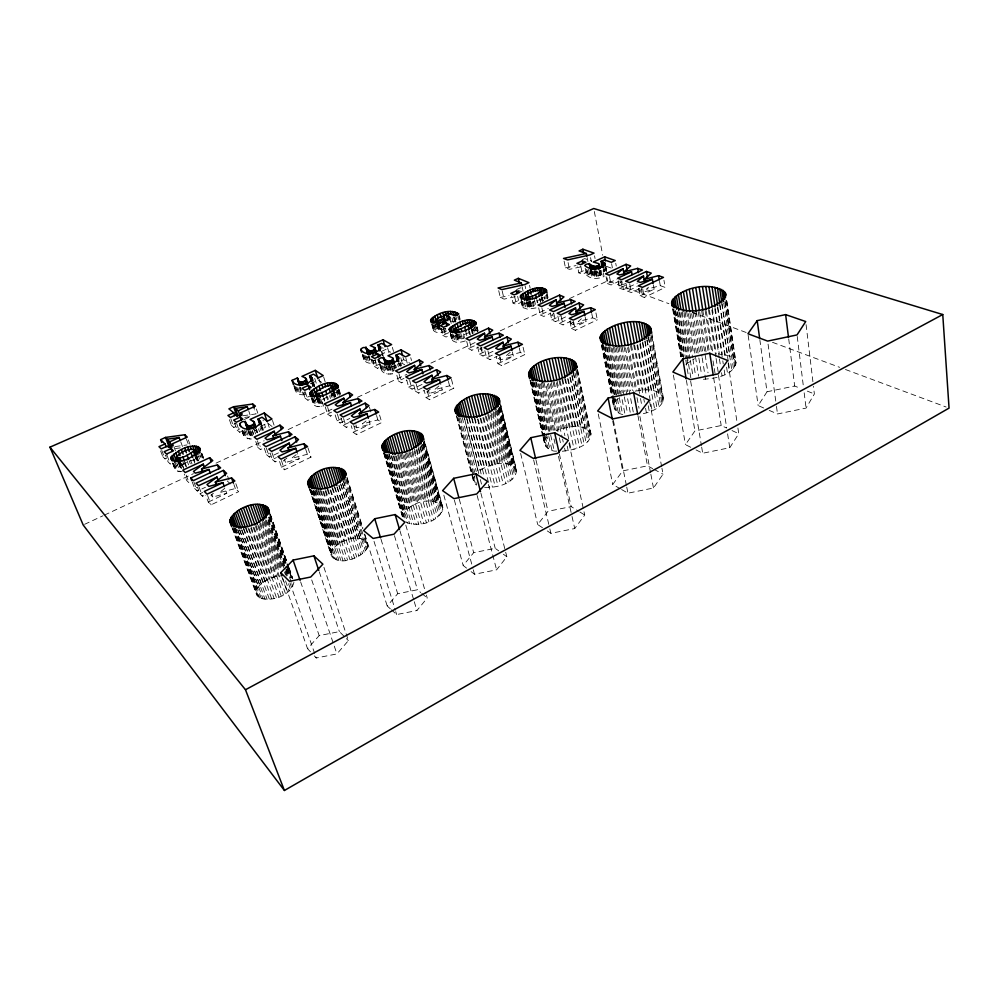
<?xml version="1.0" encoding="UTF-8"?>
<svg xmlns="http://www.w3.org/2000/svg" width="999" height="999" viewBox="0 0 999 999"><rect width="100%" height="100%" fill="white"/><g stroke="black" fill="none" stroke-linecap="round" stroke-linejoin="round"><path stroke-width="0.75" stroke-dasharray="5 3.75" d="M300.212 387.55L301.111 390.347L300.474 387.749L295.229 390.134C296.491 395.142 302.984 395.442 307.08 394.218M293.931 582.305C290.709 595.804 272.128 602.072 259.79 597.939C248.501 587.3 270.866 575.911 280.569 575.911M643.319 413.636C674.725 406.518 665.396 384.665 636.887 390.946L628.621 347.165M386.263 454.395L406.243 522.427C418.731 527.435 440.746 522.177 442.794 507.205L424.388 440.734M197.078 456.843L198.339 460.651L197.265 457.742M618.543 398.451C609.053 403.771 615.821 415.209 625.062 414.61L611.838 346.865M367.757 546.715C365.584 529.982 335.527 540.684 331.318 551.972C332.792 569.143 363.936 558.304 367.757 546.715L364.098 535.002M383.653 453.034L402.784 518.094C405.282 502.759 433.266 494.517 442.794 507.205M180.02 463.973L181.681 468.344C176.86 465.284 195.342 457.579 198.401 460.164M562.3 451.248C572.914 450.199 589.71 446.79 591.021 434.016L577.647 370.354M484.615 487.45C496.328 487.849 514.647 484.178 516.633 470.492L500.636 404.657M317.07 398.901L313.923 401.298L312.974 403.434C314.598 407.417 320.055 406.918 323.489 405.981L321.241 398.801M445.854 328.246L439.423 330.244L438.099 329.583L439.448 327.909M556.755 451.111C548.513 452.072 539.51 442.507 547.964 436.113M703.421 379.295C714.959 378.334 733.229 376.061 735.963 362.537L726.723 300.212M542.395 297.54L543.019 301.036L542.12 296.878M182.168 471.628L178.309 471.603L174.825 469.08L175.075 466.758L179.683 462.862M590.933 270.454C590.334 276.024 597.502 277.397 600.998 274.538L600.686 271.191M474.288 475.974C472.265 479.045 473.389 483.366 476.635 485.077L474.3 476.098M534.34 299.513L536.188 307.879L527.809 309.253L523.151 307.692L522.814 305.182L527.272 302.035M334.078 391.858L335.164 397.04L333.841 392.744M465.309 340.921C461.088 342.332 454.957 343.743 451.785 339.697L452.322 337.824L457.105 334.503M769.205 410.364L777.497 413.961L806.068 408.079L814.372 393.968L813.448 386.263M763.673 407.979L758.154 405.582L767.02 391.77L759.914 340.309M696.066 449.937L702.697 453.246L729.769 447.714L738.773 433.703L737.849 427.609M690.759 447.29L685.451 444.642L694.929 430.919L721.191 425.524L726.598 428.034M621.615 489.535L627.959 493.181L653.471 488.012L663.036 474.2L661.925 468.156M620.354 488.811L612.749 484.428L622.702 470.891L647.489 465.834L652.672 468.618M547.302 530.931L550.899 533.329L574.737 528.533L584.74 515.034L583.728 510.464M439.822 324.438L434.153 327.872L433.329 330.432C437.125 334.265 443.456 332.48 447.852 330.694M542.494 527.734L537.699 524.537L548.001 511.288L571.203 506.593L578.583 511.201M471.103 571.628L474.488 574.25L496.603 569.83L506.843 556.755L505.694 552.235M466.57 568.119L463.186 565.496L473.676 552.659L495.229 548.326L498.713 550.861M391.396 609.802L396.665 614.547L416.92 610.539L427.235 598.039L426.361 595.054M390.347 608.841L387.187 605.993L397.689 593.706L417.482 589.76L420.741 592.519M314.323 655.906L316.258 657.979L336.925 653.92L348.401 640.609L323.863 567.107M310.452 651.773L307.542 648.663L319.193 635.601L339.385 631.605L345.392 637.612M543.156 300.649C536.401 296.616 517.445 312.025 536.513 304.707M472.015 329.021L473.051 333.216L471.166 332.292L466.633 333.441L457.854 337.837L457.654 339.435L463.623 338.524L462.212 332.904M648.488 287.225L646.228 289.31L660.289 285.677L665.184 287.425L663.96 280.257M685.863 364.335L694.392 358.753M581.418 318.743L578.234 321.578L592.632 317.844L597.327 319.805L595.879 312.55M653.358 284.902L654.108 289.198L642.045 292.407L639.185 291.346L642.232 288.661M510.227 352.247L505.569 356.268L520.329 352.447L524.775 354.62L501.723 365.622L497.977 363.698L496.216 356.368M625.961 283.604L621.515 284.79L618.781 283.766L621.815 281.156L623.501 289.635L637.275 283.142M585.227 317.22L586.101 321.553L573.738 324.85L571.003 323.676L573.226 321.778M438.911 385.989L434.478 389.722L449.575 385.814L453.771 388.199L429.632 399.725L426.111 397.602L424.1 390.197M553.733 313.411L551.523 315.259L554.145 316.383L553.533 313.549M366.009 420.966L362.387 423.926L377.847 419.93L381.768 422.552L356.493 434.602L353.209 432.292L351.223 425.749M430.219 389.21L426.835 391.945L429.258 393.394L442.27 389.922L440.696 384.003M482.117 347.128L479.707 349.088L482.18 350.337L484.94 349.6M296.154 454.67L291.521 458.379L307.342 454.27L310.989 457.142L284.528 469.767L281.506 467.232L279.283 460.626M224.8 488.324L219.181 492.719L235.364 488.523L238.699 491.645L211.051 504.845L208.292 502.085L205.819 495.429M286.925 458.054L283.466 460.739L285.552 462.462L299.2 458.803L297.465 453.534M213.399 493.256L210.914 495.154L212.812 497.027L226.785 493.281L224.862 487.974M516.633 470.492C508.641 457.854 488.261 464.323 478.171 471.565L464.485 418.693M569.892 321.291L571.416 328.546L575.374 330.282L597.327 319.805M638.798 288.699L640.084 295.866L644.243 297.427L665.184 287.425M353.209 432.292L370.13 424.238L368.793 419.767M426.111 397.602L442.27 389.922M571.416 328.546L586.101 321.553M640.084 295.866L654.108 289.198M497.977 363.698L513.411 356.356L512.375 351.973M208.292 502.085L226.785 493.281M281.506 467.232L299.2 458.803M341.009 417.857L343.269 425.249L348.813 422.639M413.823 385.327L415.434 391.183L422.44 387.874M557.854 316.121L559.39 323.289L567.519 319.443M626.173 284.041L627.484 291.134L637.162 286.563M484.84 350.612L486.613 357.854L494.642 354.071M192.233 481.93L194.68 488.474L197.477 487.162L199.95 493.743L202.672 492.457M270.105 453.022L272.327 459.552L276.448 457.604M343.269 425.249L346.303 427.385L350.499 425.399M415.434 391.183L418.681 393.131L424.026 390.609M559.39 323.289L563.049 324.887L571.016 321.116M627.484 291.134L631.331 292.57L639.697 288.611M486.613 357.854L490.072 359.64L497.04 356.343M199.95 493.743L202.485 496.278L205.107 495.042M272.327 459.552L275.125 461.888L277.822 460.601M264.323 448.214L266.533 454.695L269.206 453.434M335.177 414.935L337 420.804L340.135 423.027L349.787 418.469M406.668 379.857L408.678 387.125L412.05 389.148L424.625 383.229M550.237 312.837L551.773 319.967L555.581 321.628L567.744 315.896M477.634 346.965L479.42 354.17L483.004 356.006L495.029 350.349M194.68 488.474L197.315 491.096L205.444 487.262M266.533 454.695L269.43 457.117L280.369 451.96M337 420.804L342.532 418.206M408.678 387.125L413.973 384.64M551.773 319.967L560.988 315.634M618.194 281.094L619.517 288.137L626.435 284.89M479.42 354.17L486.326 350.924M325.224 406.805L327.485 414.073L331.568 412.162M396.84 375.224L398.451 380.981L403.971 378.409M538.686 307.879L540.234 314.922L548.264 311.188M606.068 276.623L607.417 283.591L616.957 279.146M466.733 341.446L468.519 348.576L475.524 345.304M255.744 441.483L257.767 447.352L260.464 446.091M327.485 414.073L330.382 416.121L334.503 414.198M398.451 380.981L401.561 382.842L406.83 380.382M540.234 314.922L543.756 316.458L550.299 313.399M607.417 283.591L611.101 284.977L619.355 281.119M468.519 348.576L471.828 350.274L478.696 347.065M257.767 447.352L260.427 449.587L263.087 448.351M84.59 524.325L102.972 515.771M104.383 515.109L193.444 473.651M216.059 463.124L264.123 440.759M288.149 429.57L331.98 409.165M357.417 397.327L406.893 374.288M430.931 363.112L477.584 341.396M500.199 330.869L548.264 308.491M569.467 298.626L607.629 280.856L668.905 303.696M391.945 366.321L393.956 373.451C389.573 374.662 383.154 374.425 381.131 369.593C386.85 362.712 387.649 374.862 394.23 370.267L393.032 366.009M585.214 268.256L586.588 275.1L591.47 273.189M401.123 360.864L403.721 359.677L411.388 364.048M248.139 430.482L251.149 439.185L245.155 437.487L243.144 433.816C251.948 425.686 246.291 438.012 254.133 435.614M260.589 426.286L267.657 423.039L272.078 426.511M404.707 364.785L402.347 363.436L398.589 365.172L400.025 365.921L399.238 363.087M303.309 392.57L305.12 398.239L311.463 395.329M372.352 359.49L374.375 366.496L380.444 363.711M513.011 303.034L518.568 300.487L522.002 301.96L516.433 304.52L513.011 303.034L511.438 296.154M578.833 272.864L584.153 270.429L587.762 271.765L582.429 274.213L578.833 272.864L577.459 266.071M441.021 328.434L442.819 335.377L448.638 332.717L450.799 333.803M234.653 422.952L237.15 430.094L239.797 428.883M305.12 398.239L307.917 400.224L311.738 398.464M374.375 366.496L377.385 368.319L382.267 366.071M442.819 335.377L446.041 337.038L450.711 334.89M237.15 430.094L239.735 432.255L242.395 431.031M160.614 450.961L162.8 456.668L167.632 454.47M229.42 419.692L231.406 425.374L236.051 423.251M244.293 419.493L250.674 416.583L248.739 410.926M162.8 456.668L165.06 458.928L168.694 457.267M231.406 425.374L233.891 427.447L237.387 425.849M375.137 359.94L375.936 362.724C371.753 363.886 365.484 363.773 363.599 359.066C369.205 352.397 369.867 364.123 376.286 359.665M516.508 289.585L520.454 287.799L524.438 289.448M582.205 259.74L584.727 258.591L591.683 261.076M310.339 383.741L318.319 380.119L321.728 382.392M381.531 351.386L385.776 349.45L390.659 352.235M380.656 354.745L384.353 353.072L382.779 347.527M591.021 434.016C584.253 422.39 566.608 426.773 556.231 430.769L545.541 382.992M586.588 275.1C591.096 279.633 598.613 278.933 604.045 276.536L602.722 269.63M335.402 396.141C330.582 392.532 308.192 407.18 324.925 402.397M354.545 426.223L356.805 427.797L370.13 424.238M498.139 358.429L500.711 359.74L513.411 356.356M564.085 261.126L565.471 267.844L569.467 269.343L582.917 266.371M498.713 290.684L500.287 297.465L504.095 299.126L517.794 296.116M565.471 267.844L576.073 265.547M500.287 297.465L508.966 295.604M767.02 391.77L794.68 386.039L800.311 388.299M242.882 415.759L256.069 413.911L254.62 409.677M244.743 417.42L250.674 416.583M175.387 448.539L181.381 447.727M175.212 446.553L187.025 444.942M196.403 456.168L200.237 456.168L203.808 458.603L201.661 452.784M450.412 321.166L457.255 321.491L456.218 317.37M541.208 297.427L546.441 298.239L545.841 295.479M471.491 329.732L476.598 330.681L475.574 326.486M334.677 392.507L338.099 393.019L340.534 394.655L338.798 388.948M735.963 362.537C733.978 355.731 725.374 354.77 719.392 354.22L712.299 308.254M269.93 516.446L291.371 577.884L286.763 576.111L266.82 519.218M391.121 365.859L394.468 367.07L395.866 368.768L394.667 364.523M604.058 268.768L604.582 271.516L602.921 270.966L606.206 269.443L605.681 266.708M606.493 266.383L611.763 268.281M595.142 271.616L601.223 273.938M692.257 312.4L746.241 332.517M772.502 342.307L839.622 367.32M845.454 369.493L946.128 407.018M619.517 288.137L623.501 289.635M807.342 391.133L814.372 393.968M517.894 290.172L522.027 291.908M732.017 430.557L738.773 433.703M653.97 469.318L663.036 474.2M579.82 511.963L584.74 515.034M261.164 425.774L262.637 430.094L261.376 429.195L265.472 427.31L263.037 420.104M503.359 554.22L506.843 556.755M253.534 429.545L256.88 431.281L257.892 433.266L256.406 428.933M421.815 593.443L427.235 598.039M227.173 480.881L230.419 483.916M346.391 638.611L348.401 640.609M161.763 450.324L165.06 458.928M173.002 463.586L174.663 467.944M172.602 463.261L174.825 469.08M167.045 455.469L170.354 464.135L168.019 461.788L165.822 456.031M176.698 462.837L180.095 471.778M174.962 462.624L178.309 471.603M174.038 463.786L176.811 471.078M172.815 462.887L175.587 470.179M182.043 463.698L183.691 468.069L182.58 468.294L180.931 463.923M186.201 475.137L189.136 482.929L186.726 480.507L184.278 474.038M181.606 463.449L183.541 468.568M180.332 462.937L181.431 465.846M173.888 446.615L175.512 450.924M179.62 463.548L180.719 466.458M178.684 462.649L181.194 469.068M178.833 463.548L180.482 467.919M178.596 463.124L180.245 467.495M193.868 481.918L197.315 491.096M185.065 462.687L186.701 467.057M184.315 462.612L185.752 466.458M182.792 461.426L183.891 464.323M190.547 460.064L191.983 463.898M189.223 460.889L190.31 463.811M199.038 487.025L202.485 496.278M180.744 441.808L182.867 447.515M186.838 460.189L188.749 465.309M207.58 495.492L211.051 504.845M186.388 439.036L188.499 444.73M193.781 458.916L194.867 461.838M193.232 458.928L194.855 463.286M198.426 456.143L199.5 459.065M211.838 494.368L212.812 497.027M196.566 456.543L197.64 459.453M196.366 456.818L197.977 461.188M195.866 456.418L197.452 460.414M195.679 457.417L196.766 460.339M194.98 456.468L196.054 459.365M188.349 439.922L189.935 444.205M201.873 453.908L203.471 458.266M201.373 453.171L202.972 457.53M200.924 453.608L202.535 457.992M199.95 454.857L201.024 457.779M234.503 528.708L259.79 597.939M234.303 528.434L256.731 589.797M233.204 527.971L258.504 597.152M232.555 528.196L257.48 596.203M231.993 527.534L256.743 595.117M239.585 530.032L259.715 585.402M237.824 529.67L263.087 599.038M237.737 529.982L258.454 586.863M235.527 527.822L261.326 598.576M235.614 528.496L257.455 588.336M243.431 528.758L262.912 582.604M241.97 529.92L267.145 599.388M241.671 530.094L261.201 583.978M239.81 529.882L265.035 599.313M248.027 527.772L266.845 580.132M227.572 476.011L228.996 479.957M246.129 527.984L271.728 598.988M245.392 527.497L264.797 581.318M243.744 528.321L269.393 599.288M235.839 483.653L238.699 491.645M251.074 526.81L276.511 597.852M250.774 528.171L269.018 579.058M233.928 484.552L235.364 488.523M249.113 528.933L274.113 598.513M255.919 525.012L281.219 596.066M255.482 526.423L273.614 577.31M254.046 527.435L278.896 597.04M253.097 527.222L271.291 578.109M259.728 523.826L278.284 576.211M258.741 525.362L283.429 594.954M257.867 525.774L275.949 576.673M263.773 521.903L280.707 569.967M282.817 578.533L307.542 648.663M262.375 521.416L279.745 570.666M281.793 576.46L287.412 592.395M262.063 523.513L279.533 573.001M260.389 522.714L285.502 593.718M268.032 520.117L285.252 569.268M285.751 570.716L287.774 576.498M289.91 582.767L316.258 657.979M230.894 418.918L233.891 427.447M266.233 520.104L282.48 566.396M284.503 572.177L285.527 575.074M288.574 583.753L290.597 589.535M265.384 520.479L282.28 568.568M264.673 521.503L280.969 567.832M285.552 580.856L289.123 590.996M270.23 513.886L287.088 562.262M289.123 567.819L292.707 578.384M270.379 514.722L288.299 566.146M288.811 567.607L292.395 577.897M269.967 514.373L288.349 567.082M288.861 568.556L292.432 578.796M269.742 514.547L292.819 580.731M269.817 517.37L287.3 567.432M287.812 568.906L290.896 577.734M236.726 423.651L239.735 432.255M269.131 517.22L286.488 566.895M287 568.356L290.06 577.135M268.556 517.245L286.226 567.794M286.725 569.243L291.271 582.23M291.783 583.678L292.794 586.563M268.594 519.592L288.524 576.535M244.693 430.132L247.715 438.811M243.818 431.044L246.341 438.274M242.645 430.257L245.155 437.487M242.12 430.681L244.118 436.451M242.145 430.944L243.144 433.816M242.008 431.156L243.519 435.477M251.199 431.468L252.685 435.801M250 430.294L252.01 436.101M249.463 431.193L250.961 435.527M300.612 581.855L319.193 635.601M247.889 430.457L249.163 434.165M246.291 430.419L249.3 439.11M253.958 429.145L255.981 435.052M257.405 440.759L260.427 449.587M252.135 429.832L253.634 434.165M252.472 431.331L253.471 434.228M258.541 428.808L259.528 431.718M256.481 429.882L257.48 432.779M255.806 429.757L256.805 432.642M272.003 452.709L275.125 461.888M256.393 408.978L257.829 413.224M261.863 425.786L263.336 430.119M261.463 425.811L262.937 430.157M262 429.632L261.026 426.748L262.437 431.131M260.015 427.784L261.001 430.681M311.713 579.919L336.925 653.92M266.321 448.014L269.43 457.117M319.293 571.878L339.385 631.605M281.406 460.489L284.528 469.767M267.632 422.664L269.593 428.459M272.477 420.442L274.425 426.223M284.665 459.827L285.552 462.462M312.462 491.446L331.868 550.611M311.488 490.109L334.016 558.716M310.889 489.797L331.318 551.972M310.339 489.335L332.867 557.867M310.09 489.585L331.044 553.309M309.952 489.885L331.98 556.88M309.078 487.737L331.381 555.781M316.82 490.422L335.115 546.49M315.921 490.084L338.861 560.339M314.96 490.259L333.778 547.839M314.535 491.233L337.038 559.964M313.336 490.109L332.692 549.213M312.899 490.746L335.414 559.415M321.203 490.884L338.411 543.943M320.142 490.209L342.994 560.576M305.632 449.013L307.342 454.27M318.918 490.621L336.663 545.179M317.957 490.222L340.859 560.551M325.761 490.197L342.395 541.745M325.287 491.108L347.565 560.089M323.651 491.233L340.334 542.794M322.914 491.471L345.242 560.414M307.992 447.902L310.989 457.142M297.777 387.5L300.037 394.53M330.12 489.91L352.247 558.916M296.403 387.038L298.651 394.068M295.192 386.363L297.452 393.381M327.984 489.273L344.568 540.821M294.118 385.477L296.366 392.482M293.881 385.951L295.704 391.62M327.235 489.123L349.912 559.59M302.51 391.995L303.409 394.805M332.617 487.824L349.088 539.373M299.875 386.825L300.774 389.622M332.018 487.624L354.545 558.104M299.363 387.737L301.611 394.78M330.756 489.947L346.803 540.022M337.262 486.963L353.646 538.561M336.938 487.075L358.853 556.068M305.207 391.695L307.917 400.224M334.952 487.312L351.373 538.886M304.308 391.795L305.207 394.617M334.303 486.675L356.755 557.142M314.635 397.927L317.345 406.543M340.696 483.791L357.942 538.399M340.796 484.677L362.562 553.608M313.474 398.951L315.746 406.118M313.024 398.451L313.923 401.298M312.075 398.201L314.335 405.357M311.813 398.114L313.174 402.397M311.164 397.727L313.361 404.42M339.036 485.289L355.844 538.399M338.961 485.914L360.801 554.882M319.218 397.827L321.016 403.559M344.443 479.245L366.471 549.487M313.436 382.18L314.76 386.401M318.519 397.839L321.228 406.468M313.187 382.105L315.397 389.135M318.319 397.902L320.117 403.621M312.337 381.568L313.936 386.513M317.445 397.727L319.38 403.534M343.619 481.268L361.725 538.936M343.331 480.594L365.422 550.899M312.4 383.304L313.286 386.101L312.65 385.726L316.496 383.966L314.747 378.371M317.158 398.214L318.831 403.284M317.17 398.626L318.519 402.922M311.763 382.929L312.812 386.7M316.458 398.039L319.168 406.655M342.707 483.928L359.915 538.586M342.407 483.379L364.111 552.272M323.801 398.014L324.7 400.886M323.589 398.102L324.475 400.961M346.978 477.172L362.887 528.096M364.735 534.04L387.187 605.993M346.928 478.046L362.699 528.521M364.548 534.465L367.969 545.392M346.753 479.532L362.275 529.195M320.741 399.051L322.09 403.346M345.741 479.37L367.257 548.101M327.435 396.453L328.321 399.313M326.149 395.517L327.497 399.825M319.118 379.071L320.429 383.291M327.66 407.38L330.382 416.121M332.005 392.644L332.892 395.492M331.968 392.832L333.304 397.14M330.956 392.857L331.843 395.704M337.4 414.185L340.135 423.027M331.094 394.642L331.98 397.502M323.676 376.998L325.412 382.629M329.583 395.654L330.482 398.526M374.026 541.371L395.304 610.152M395.754 611.625L396.665 614.547M336.114 390.322L337.874 396.054M381.031 539.323L397.689 593.706M343.569 418.494L346.303 427.385M334.303 391.533L336.064 397.277M333.753 391.496L335.427 396.553M333.629 392.682L334.503 395.529M333.279 393.281L334.59 397.577M339.21 389.91L340.522 394.193M338.586 389.498L340.334 395.229M338.624 390.884L339.498 393.731M337.837 390.597L340.022 397.764M337.225 390.172L338.099 393.019M355.906 424.825L356.805 427.797M353.708 425.424L356.493 434.602M394.443 535.664L413.836 600.262M414.273 601.723L416.92 610.539M399.95 530.794L417.482 589.76M387.162 454.108L404.283 512.475M386.201 455.244L403.446 513.923M384.952 453.583L404.495 520.054M384.765 453.683L402.909 515.359M405.794 525.137L425.924 593.568M383.928 452.634L403.047 517.544M384.066 453.546L402.684 516.758M369.418 407.155L371.153 413.074M362.962 354.295L364.985 361.238M362.612 354.895L364.235 360.439M362.387 354.92L363.599 359.066M391.77 455.894L411.675 524.15M379.583 415.072L381.768 422.552M391.096 455.831L406.793 509.615M389.26 454.083L409.64 523.751M388.773 454.208L405.407 511.026M376.536 415.459L377.847 419.93M387.849 455.057L407.817 523.164M396.441 456.031L416.258 524.4M366.858 356.144L368.881 363.112M395.567 456.218L410.302 506.955M365.422 355.731L367.445 362.699M394.031 456.056L413.898 524.363M364.148 355.12L366.171 362.075M393.219 455.994L408.441 508.254M373.276 360.327L374.088 363.124M399.95 453.958L414.56 504.67M371.091 359.141L372.302 363.324M398.539 454.345L418.718 524.238M369.018 355.582L370.217 359.752M397.677 455.044L412.35 505.756M368.731 356.431L369.53 359.203M368.319 355.744L370.492 363.324M379.807 363.948L381.818 371.016M379.52 363.948L381.131 369.593M405.244 453.658L419.318 502.872M404.195 454.907L423.826 523.376M402.759 454.495L416.895 503.696M374.962 359.877L377.385 368.319M401.136 453.958L421.266 523.901M384.265 365.284L386.688 373.813M408.953 451.848L428.858 521.828M383.179 366.283L385.202 373.376M407.767 452.984L421.803 502.197M381.843 365.634L383.866 372.727M406.393 452.709L426.373 522.689M380.607 364.772L382.629 371.853M389.523 365.422L391.121 371.091M388.599 365.397L390.197 371.079M412.412 450.586L426.773 501.348M387.724 365.222L390.222 374.051M411.85 452.335L431.256 520.829M386.763 366.084L387.974 370.329M382.192 352.322L383.379 356.493M385.939 365.509L388.361 374.038M386.001 366.208L386.813 369.043M410.314 452.447L424.3 501.685M381.468 351.748L382.654 355.931M393.856 365.734L394.655 368.581M416.795 448.876L431.506 501.198M387.624 347.939L389.198 353.521M416.333 450.012L435.576 518.469M390.934 365.209L392.532 370.891M414.448 448.901L429.183 501.186M414.173 451.223L433.504 519.705M389.647 365.309L392.058 373.851M397.565 364.011L398.364 366.858M420.229 446.341L435.701 501.76M392.382 347.352L393.544 351.536M419.98 447.365L439.085 515.734M399.15 374.188L401.561 382.842M395.704 364.985L396.503 367.832M418.606 447.515L433.691 501.386M418.281 448.726L437.45 517.132M394.655 364.985L395.454 367.819M394.23 365.247L395.03 368.082M424.525 441.983L442.957 508.528M400.786 357.779L402.347 363.436M423.976 441.496L441.546 504.857M423.913 441.82L442.807 509.927M423.364 442.232L440.472 503.858M423.401 443.181L442.332 511.363M400.312 362.762L401.099 365.609M400.324 362.899L401.111 365.746M422.852 444.455L439.123 502.997M400 363.624L400.786 366.458M422.565 444.58L441.546 512.824M398.838 363.087L399.637 365.934M398.514 362.699L399.3 365.522M421.653 445.317L437.525 502.297M421.416 445.979L440.459 514.285M443.831 495.154L463.186 565.496M405.906 358.304L407.467 363.986M409.627 380.394L412.05 389.148M402.934 356.855L403.721 359.677M416.271 384.315L418.681 393.131M410.726 357.679L411.513 360.514M428.471 390.434L429.258 393.394M427.222 390.809L429.632 399.725M454.37 500.124L472.877 568.319M473.276 569.805L474.488 574.25M459.265 499.138L473.676 552.659M434.315 325.349L436.126 332.242M448.414 381.381L449.575 385.814M458.116 418.106L475.312 484.078M433.441 325.125L434.153 327.872M433.042 324.837L434.852 331.73M456.743 415.809L474.3 482.942M456.468 416.146L473.626 481.693M477.135 495.467L496.603 569.83M432.105 324.225L433.903 331.119M431.705 324.188L433.329 330.432M438.636 324.3L440.796 332.605M437.987 324.737L439.423 330.244M462.25 417.632L476.261 471.615M437.587 324.375L438.661 328.496M451.461 379.32L453.771 388.199M436.925 324.363L439.085 332.667M480.894 493.144L495.229 548.326M436.675 324.076L438.099 329.583M460.639 418.206L474.75 472.452M435.377 324.263L437.537 332.555M434.752 324.063L435.477 326.798M459.078 417.757L473.901 474.6M443.893 328.671L446.041 337.038M466.795 418.306L481.131 473.913M443.244 327.809L444.305 331.968M466.77 418.868L480.007 470.204M441.433 328.221L442.507 332.38M464.41 418.057L478.783 473.613M480.344 479.62L481.506 484.115M439.235 324.725L440.659 330.244M450.574 333.529L452.36 340.547M450.337 333.191L451.773 338.798M472.052 418.256L489.772 487.512M450.349 334.103L451.785 339.697M471.603 417.957L484.34 467.732M488.336 484.44L505.307 550.724M469.355 418.369L484.428 477.047M468.893 417.607L482.067 468.918M445.417 328.634L446.128 331.393M455.02 335.252L456.805 342.295M450.424 320.304L451.223 323.426M474.85 417.957L492.495 487.262M453.309 334.927L455.107 341.958M474.463 418.406L486.763 466.67M452.684 333.991L453.396 336.788M451.748 334.315L453.534 341.333M451.598 335.027L452.322 337.824M480.906 418.331L498.026 486.188M459.54 333.791L460.951 339.41M454.845 317.22L455.881 321.366M454.508 317.058L455.906 322.577M480.144 418.206L491.945 464.972M454.508 317.857L455.544 322.003M458.491 334.003L460.701 342.133M454.07 316.958L455.107 321.079M453.484 317.145L454.87 322.652M457.592 334.078L459.016 339.697M457.142 335.04L457.854 337.837M456.843 334.016L458.266 339.635M456.88 335.302L458.666 342.345M478.071 418.981L495.254 486.813M456.306 334.128L457.654 339.435M452.023 317.957L453.409 323.464M456.106 334.553L457.267 339.123M477.46 418.993L489.31 465.746M485.239 415.609L497.327 463.923M459.14 315.272L460.177 319.405M463.536 333.866L464.597 338.099M458.716 316.084L459.752 320.217M483.691 417.52L500.736 485.389M457.829 316.72L458.516 319.48M482.879 417.582L494.63 464.36M460.751 333.204L462.887 341.67M468.543 330.282L469.592 334.515M488.573 413.961L505.831 483.329M469.692 341.695L471.828 350.274M487.937 415.309L499.975 463.661M465.796 331.481L466.845 335.714M486.388 416.558L503.359 484.428M493.131 411.463L510.227 480.769M471.84 329.433L472.877 333.641M492.682 413.748L505.019 463.686M471.128 329.021L472.165 333.254M490.959 412.762L508.141 482.105M490.559 415.197L502.559 463.573M469.443 331.144L470.492 335.352M477.085 327.572L477.772 330.382M476.798 327.247L477.834 331.456M497.04 410.177L513.636 477.884M481.481 347.465L482.18 350.337M476.198 327.135L477.934 334.166M480.881 347.34L483.004 356.006M496.341 411.014L509.465 464.448M474.8 326.748L475.836 330.981M495.042 410.089L512.075 479.358M474.363 327.297L475.049 330.095M494.655 412.475L507.342 463.973M473.214 327.847L474.25 332.08M500.599 404.92L516.72 471.89M500.574 406.768L515.459 467.957M500.374 407.367L516.446 473.364M499.862 407.255L514.385 466.858M499.363 407.292L515.846 474.862M498.851 407.854L513.011 465.896M498.364 408.741L514.897 476.386M497.914 410.102L511.363 465.084M477.06 326.673L478.096 330.881M487.949 350.899L490.072 359.64M520.641 453.421L537.699 524.537M500.012 356.818L500.711 359.74M499.612 356.793L501.723 365.622M536.038 460.239L548.001 511.288M533.616 459.865L549.487 527.335M549.837 528.833L550.899 533.329M502.197 290.959L504.095 299.126M523.101 347.29L524.775 354.62M530.731 381.406L543.194 435.764M543.531 437.262L545.616 446.328M530.344 380.544L543.094 436.163M543.444 437.674L544.467 442.182M529.994 380.207L542.757 436.113M543.144 437.487L544.867 445.03M519.318 348.064L520.329 352.447M535.714 382.242L546.94 431.618M534.69 382.742L549.9 449.463M514.547 296.253L516.433 304.52M533.941 382.192L545.217 431.618M532.929 381.93L545.029 434.927M545.379 436.451L548.139 448.563M532.504 382.167L544.842 436.151M531.83 382.492L546.703 447.515M531.406 382.118L543.793 436.176M544.13 437.674L544.817 440.671M521.878 301.024L522.814 305.182M521.59 300.761L523.151 307.692M540.471 383.953L550.924 430.269M521.128 300.549L522.377 306.081M521.228 301.373L522.477 306.918M539.098 383.853L554.233 450.749M538.124 383.816L548.963 431.655M517.644 296.366L518.568 300.487M536.426 381.868L548.488 435.002M548.838 436.526L551.935 450.187M526.248 302.285L527.809 309.253M544.08 382.679L554.77 430.407M522.19 287.038L523.101 291.134M559.365 453.858L571.203 506.593M542.732 382.667L553.471 430.469M524.5 302.01L526.061 308.966M558.491 456.306L571.69 514.985M572.027 516.495L574.737 528.533M541.321 382.617L552.297 431.318M554.008 438.936L555.044 443.494M522.852 301.461L524.425 308.416M530.432 300.974L531.668 306.531M548.526 383.429L558.828 429.707M529.832 300.699L531.705 309.066M529.57 301.174L530.194 303.946M529.395 301.186L530.644 306.743M547.315 384.078L557.966 431.843M559.303 437.812L560.963 445.279M525.099 285.901L525.699 288.636M528.508 301.273L529.745 306.83M528.121 302.31L529.682 309.278M528.046 302.61L528.983 306.78M527.759 302.347L528.384 305.12M527.422 302.435L528.346 306.593M526.86 301.823L527.922 306.318M553.034 381.843L564.897 435.651M567.207 446.116L568.194 450.599M533.329 301.511L534.253 305.682M551.311 382.505L561.55 428.783M529.545 285.377L530.157 288.112M532.292 301.623L533.841 308.604M550.312 383.791L562.237 437.574M562.574 439.073L563.236 442.058M564.56 448.039L565.222 451.024M539.897 298.489L540.809 302.647M539.797 298.826L540.409 301.611M541.895 307.979L543.756 316.458M557.117 381.106L567.257 427.422M556.406 382.692L569.193 441.021M569.53 442.507L571.166 449.987M569.005 443.419L583.391 508.941M537.162 299.962L537.774 302.747M536.725 300.05L537.337 302.834M554.183 381.718L564.373 428.022M544.218 296.503L544.83 299.288M561.962 379.42L576.885 448.239M541.957 297.265L542.557 300.037M560.052 380.656L570.142 426.998M541.695 297.327L542.607 301.486M541.308 297.09L541.908 299.862M559.065 380.382L574.075 449.2M546.965 292.769L548.164 298.326M565.446 378.796L575.774 426.71M546.865 294.792L547.752 298.951M546.64 294.505L547.539 298.676M564.71 378.334L579.545 447.14M545.691 295.467L546.291 298.251M562.624 378.883L572.989 426.76M570.342 377.659L580.918 427.172M569.88 377.297L584.253 444.555M568.131 378.883L578.421 426.848M553.733 313.049L555.581 321.628M567.569 378.609L582.017 445.891M573.476 372.702L585.264 428.371M561.213 316.258L563.049 324.887M573.339 373.002L587.887 441.608M572.027 375.1L583.204 427.684M571.94 375.961L586.226 443.119M577.197 369.081L591.121 435.464M576.785 370.105L590.859 436.975M576.148 371.378L590.222 438.511M575.062 373.039L589.223 440.072M570.404 320.791L571.003 323.676M573.563 321.541L575.374 330.282M573.126 321.965L573.738 324.85M568.081 262.6L569.467 269.343M598.264 413.986L612.749 484.428M613.386 420.367L626.435 485.601M626.735 487.112L627.959 493.181M591.758 313.524L592.632 317.844M612.662 420.816L622.702 470.891M580.781 266.034L582.429 274.213M587.125 257.542L587.924 261.576M604.732 346.953L614.622 396.928M614.922 398.439L615.521 401.473M588.636 269.268L590.272 277.51M603.571 345.666L616.595 411.438M602.797 343.893L613.324 396.965M613.623 398.476L614.522 403.022M587.4 269.992L588.761 276.86M602.26 344.593L612.874 398.039M613.174 399.575L615.297 410.264M602.147 345.367L611.8 393.943M612.999 400.025L613.91 404.57M601.635 344.917L612.25 398.289M612.549 399.812L614.373 408.966M586.338 269.368L587.699 276.224M601.41 345.142L612.162 398.501M612.312 399.95L613.823 407.567M609.253 346.428L618.98 396.041M619.268 397.54L622.514 414.073M594.168 270.367L595.254 275.861M593.843 271.516L595.192 278.409M608.453 347.065L617.657 393.918M590.559 257.63L591.358 261.676M592.907 271.341L593.706 275.449M607.23 347.315L620.242 413.361M592.007 270.904L593.443 278.284M591.346 270.354L592.157 274.463M606.418 346.99L616.271 396.915M590.521 270.304L591.058 273.039M590.446 271.104L591.808 277.984M605.219 346.528L615.297 397.49M615.584 398.988L618.256 412.475M599.2 271.066L600.012 275.187M613.386 347.39L622.202 392.669M594.53 255.819L595.054 258.516M597.527 271.228L598.876 278.134M596.041 270.454L597.115 275.961M610.789 347.19L619.942 394.006M595.729 271.453L597.077 278.359M595.104 270.479L596.178 275.974M603.209 268.481L603.746 271.216M617.669 347.177L630.469 413.574M616.233 347.677L624.7 391.446M601.073 270.304L602.409 277.21M600.199 270.417L600.998 274.538M599.999 270.442L600.524 273.189M614.66 347.115L624.025 395.354M624.313 396.853L627.534 413.436M599.325 270.841L600.661 277.747M609.49 276.586L611.101 284.977M622.202 347.128L630.569 390.884M605.894 266.583L606.63 271.416M605.656 268.331L606.181 271.079M620.804 347.04L633.254 412M605.332 268.019L605.856 270.766M594.33 211.526L602.722 255.232M607.055 277.847L607.629 280.856M604.308 268.793L604.845 271.553M618.993 346.578L627.697 391.845M611.6 263.699L612.375 267.819M627.584 347.727L635.876 391.596M637.025 397.639L639.023 408.241M639.922 416.446L650.586 472.789M650.873 474.313L653.471 488.012M625.524 347.814L633.841 391.583M637.936 415.572L647.489 465.834M624.038 346.715L632.379 390.559M631.468 345.167L639.972 390.484M615.734 263.286L616.258 266.034M618.256 280.969L618.781 283.766M630.531 345.529L640.197 396.978M640.484 398.501L641.895 406.069M634.577 344.855L643.031 390.209M633.691 344.667L643.581 397.652M643.856 399.175L644.43 402.197M645.554 408.254L646.403 412.799M620.729 280.569L621.515 284.79M640.272 343.256L648.913 390.234M639.86 344.043L652.122 410.651M649.662 401.723L661.638 466.645M637.624 344.717L646.028 390.122M637.012 345.179L646.266 395.142M648.226 405.744L649.35 411.8M642.757 341.983L651.635 390.522M642.494 342.782L654.682 409.365M629.757 284.041L631.331 292.57M638.673 288.499L639.185 291.346M647.102 339.947L656.468 391.67M646.902 340.01L658.953 406.506M645.054 340.871L654.17 391.009M644.855 341.433L656.967 407.979M651.735 332.867L663.511 398.738M651.785 335.564L663.373 400.262M642.694 288.786L644.243 297.427M651.173 336.551L662.837 401.823M641.271 288.124L642.045 292.407M650.049 337.025L661.912 403.396M648.588 337.65L658.491 392.507M648.351 337.025L660.614 404.97M659.54 281.393L660.289 285.677M673.388 375.025L685.451 444.642M686.4 380.382L694.929 430.919M674.487 311.226L682.142 356.556M673.813 309.19L681.842 356.73M673.363 310.04L681.268 356.805M673.014 309.141L681.068 356.73M672.639 308.766L680.794 356.955M679.919 312.437L690.821 377.734M679.108 312.4L686.763 358.241M687.025 359.765L687.537 362.824M690.659 381.181L701.41 445.579M701.673 447.115L702.697 453.246M677.672 311.676L685.551 358.678M685.801 360.202L688.336 375.362M677.147 312.337L684.327 355.157M675.761 310.764L683.653 357.692M675.287 310.764L683.029 356.705M684.015 312.699L690.821 353.908M682.242 311.488L690.059 358.653M690.309 360.177L693.094 376.91M681.405 312.512L689.023 358.329M688.411 313.636L698.638 376.173M686.638 311.463L693.643 354.17M685.089 311.888L692.619 357.592M692.869 359.116L695.629 375.874M693.019 312.375L699.687 353.559M691.658 313.649L698.601 356.418M698.85 357.942L701.585 374.75M689.984 313.374L696.703 354.558M696.203 311.526L702.821 352.709M694.792 311.95L701.935 356.293M702.185 357.817L705.631 379.22M701.698 311.026L708.254 352.372M699.725 312.35L706.043 352.035M698.239 311.588L708.016 372.802M706.355 311.463L712.824 352.747M705.119 310.302L711.625 351.673M713.061 360.864L714.023 366.995M714.273 368.519L715.234 374.65M702.796 310.289L709.315 351.536M713.661 377.859L721.191 425.524M709.377 309.765L716.271 354.146M708.441 309.403L715.846 356.918M716.083 358.454L718.468 373.776M718.493 375.362L726.648 427.697M727.609 433.866L729.769 447.714M715.309 308.454L722.352 354.47M714.797 308.716L722.552 359.29M722.789 360.826L723.251 363.886M724.2 370.017L724.899 374.613M711.837 309.902L719.18 357.405M719.417 358.941L720.604 366.608M721.553 372.739L722.027 375.799M728.159 363.549L736.925 421.503M717.881 307.292L725.137 354.92M717.494 307.43L724.962 356.443M726.585 367.17L727.522 373.301M723.738 302.984L733.478 368.818M722.052 303.958L729.932 356.368M721.728 303.072L731.842 370.379M719.992 304.782L727.672 355.557M719.667 304.52L728.234 361.163M728.458 362.687L729.844 371.878M726.535 300.374L735.976 364.061M725.923 300.624L735.551 365.634M725.137 302.497L733.478 358.454M724.937 301.586L734.715 367.232M748.151 335.264L758.154 405.582M768.069 344.131L776.26 404.845M776.473 406.368L777.497 413.961M788.711 338.923L794.68 386.039M797.227 336.438L803.433 386.738M804.183 392.832L806.068 408.079M806.081 324.625L813.273 384.727"/><path stroke-width="1.5" d="M298.988 384.028L297.352 377.984L292.083 380.357L293.456 384.615M307.642 483.379C311.213 469.905 336.388 461.301 345.592 472.714C342.532 486.401 316.421 495.242 307.642 483.379L309.078 487.737M529.645 378.696C523.164 359.565 573.588 348.376 577.01 367.32M454.982 410.427C460.027 395.154 488.986 387.437 499.537 400.174C496.103 415.284 463.923 423.926 454.982 410.427L455.756 413.399M254.233 422.065L254.433 423.151C244.905 432.38 247.64 415.796 239.648 423.751C242.27 432.792 256.443 428.883 260.477 422.914L260.389 421.441L257.954 419.118L262.063 417.232L267.145 421.216L272.003 418.993L264.273 412.999L250.075 419.48L254.233 422.065L255.906 427.485M671.578 302.884C677.946 286.838 715.296 279.932 725.823 294.131C721.453 310.264 680.119 317.819 671.578 302.884L672.102 305.956M196.191 454.832C198.351 441.958 169.73 454.932 178.047 461.675M229.882 520.866C233.479 508.191 261.401 496.765 268.843 510.314C265.784 523.214 236.713 534.952 229.882 520.866L231.493 525.262M650.911 328.271C648.95 344.942 607.23 353.396 600.062 337.687C604.62 322.964 649.163 312.662 651.735 332.867M309.815 393.444C315.072 386.401 330.344 378.296 337.899 385.614C332.729 392.682 317.195 400.986 309.815 393.444L310.714 396.291M435.601 319.942L441.071 316.233L443.818 317.245L443.381 318.606L439.772 320.254L435.601 319.942L436.313 322.702M381.905 446.191C386.576 433.254 416.059 423.389 423.289 437.55C419.205 450.736 388.449 460.876 381.905 446.191L383.204 450.599M443.906 314.972L448.376 315.734L449.725 317.545C445.691 322.502 436.113 325.224 430.806 320.804L430.631 320.055C436.738 312.837 450.124 308.454 458.791 313.886C454.07 318.356 449.413 310.764 443.906 314.972L445.666 321.84M525.624 296.266C530.157 298.601 538.336 293.981 540.884 290.609C535.452 289.698 522.365 293.194 526.685 300.774M170.792 457.767C176.835 450.624 191.321 442.033 200.062 448.426L200.262 449.538C194.293 456.705 179.558 465.522 170.941 458.891L170.792 457.767L171.89 460.676M599.662 267.67L598.663 263.586L593.269 262.05L604.67 256.843L615.222 260.527L611.338 262.312L604.37 259.865L601.073 261.376L602.122 266.845M454.682 328.946L464.185 323.651L467.857 322.565L470.517 323.052L468.056 325.524L461.151 328.683L456.531 329.87L454.682 328.946L455.844 333.516M520.629 295.492L520.292 297.215C528.284 302.772 540.422 296.878 546.478 290.809L546.366 289.997C538.399 284.49 527.472 290.559 520.629 295.492L521.565 299.65M332.093 387.025C329.707 382.33 319.368 390.035 315.659 392.008C317.819 396.753 328.459 388.986 332.093 387.025L333.404 391.321M449.263 328.996C455.581 323.052 468.032 316.396 476.036 322.465L476.048 323.351C469.805 329.333 457.167 336.139 449.275 329.895L449.263 328.996L449.987 331.793M379.121 362.537L378.309 359.715C383.841 353.109 386.051 365.896 392.644 359.578L392.669 357.904L387.974 355.769L400.999 349.825L409.952 354.832L405.507 356.88L399.612 353.546L395.829 355.269L397.402 360.926M361.576 352.147L360.776 349.388C366.183 342.994 368.244 355.307 374.675 349.188L374.762 347.59L370.254 345.554L383.054 339.785L391.596 344.568L387.237 346.553L381.606 343.369L377.897 345.042L379.47 350.587M176.398 457.305C182.105 459.652 189.835 453.683 194.58 450.462M297.64 379.832C299.238 383.166 304.595 382.155 306.431 379.595L305.319 377.847L301.923 376.386L315.272 370.367L323.239 375.599L318.681 377.659L313.436 374.175L309.565 375.936L311.326 381.531M757.205 320.629L747.939 333.741L767.657 341.096L797.027 334.915L805.718 321.541L785.626 314.61L757.205 320.629L759.715 338.798M682.792 358.941L672.864 372.003L690.396 379.645L718.256 373.826L727.697 360.502L709.777 353.259L682.792 358.941L686.151 378.846M608.104 398.064L597.652 410.989L613.074 418.856L639.335 413.399L649.387 400.212L633.591 392.732L608.104 398.064L612.362 419.305M530.756 437.712L519.905 450.399L533.254 458.366L557.817 453.296L568.331 440.372L554.632 432.754L530.756 437.712L535.676 458.741M453.658 478.321L442.594 490.659L453.971 498.651L476.748 493.981L487.562 481.431L475.849 473.751L453.658 478.321L458.866 497.652M374.737 518.743L363.636 530.581L373.114 538.449L394.006 534.203L404.907 522.165L395.129 514.572L374.737 518.743L380.582 537.849M280.756 572.689L293.082 560.077L313.898 555.844L322.889 564.173L310.726 577.022L289.398 581.318L280.756 572.689L281.78 575.611M644.954 282.18L644.442 279.32L651.273 273.127L646.465 271.453L625.649 281.206L629.495 282.617L643.506 276.036L644.517 281.718M624.387 274.762L623.863 271.965L630.694 265.934L626.086 264.323L605.544 273.838L609.228 275.187L623.051 268.781L624.088 274.363M576.748 314.36L576.148 311.476L583.641 304.907L579.045 303.034L557.242 313.249L560.914 314.822L575.586 307.929L576.76 313.674M643.506 276.036L637.387 281.368L640.247 282.405L652.359 279.183L653.109 283.466M503.846 348.976L503.146 346.066L511.363 339.073L507.005 336.988L484.128 347.702L487.587 349.45L502.997 342.22L504.02 346.578M623.051 268.781L616.932 273.963L619.68 274.95L631.555 271.79L632.067 274.613M575.586 307.929L568.906 313.586L571.628 314.735L584.053 311.426L584.927 315.771M432.505 382.355L431.718 379.408L440.659 372.003L436.551 369.717L412.612 380.931L415.859 382.854L431.98 375.274L433.154 379.682M485.252 339.81L484.552 336.938L492.732 330.157L488.561 328.159L466.021 338.599L469.343 340.259L484.503 333.229L485.551 337.512M502.997 342.22L495.691 348.226L498.264 349.513L511.013 346.116L512.037 350.499M556.955 304.083L556.056 299.85L549.388 305.344L552.01 306.443L564.173 303.209L565.072 307.48M360.164 416.496L359.265 413.524L368.981 405.681L365.147 403.159L340.097 414.897L343.119 417.008L359.99 409.078L361.313 413.524M415.022 372.265L414.235 369.368L423.114 362.2L419.193 360.002L395.629 370.904L398.738 372.739L414.597 365.384L415.784 369.705M431.98 375.274L424.051 381.643L426.473 383.054L439.523 379.57L440.309 382.53M484.503 333.229L477.247 339.061L479.72 340.284L492.195 336.963L492.882 339.835M343.881 405.419L342.982 402.497L352.61 394.917L348.951 392.507L324.313 403.908L327.21 405.919L343.793 398.226L345.117 402.585M288.898 450.499L288.024 447.877L298.526 439.572L294.98 436.825L268.781 449.1L271.566 451.398L289.211 443.106L290.509 447.028M359.99 409.078L351.398 415.821L353.646 417.37L367.033 413.798L368.356 418.269M414.597 365.384L406.73 371.553L409.053 372.902L421.828 369.493L423.002 373.851M216.271 484.777L215.297 482.13L226.623 473.364L223.389 470.379L196.004 483.204L198.539 485.714L216.983 477.047L218.431 480.994M273.963 438.773L272.977 435.826L283.354 427.809L279.97 425.174L254.233 437.087L256.893 439.285L274.226 431.243L275.712 435.651M289.211 443.106L279.945 450.237L282.018 451.935L295.729 448.264L297.028 452.222M343.793 398.226L335.277 404.745L337.437 406.231L350.524 402.734L351.411 405.669M202.547 471.64L201.586 469.031L212.762 460.576L209.678 457.717L182.817 470.154L185.227 472.539L203.321 464.148L204.283 466.733M216.983 477.047L206.993 484.565L208.891 486.413L222.927 482.654L224.375 486.638M274.226 431.243L265.06 438.136L267.058 439.747L280.457 436.176L281.93 440.609M203.321 464.148L193.481 471.403L195.28 473.164L208.991 469.505L210.427 473.414M601.073 261.376L604.607 262.837L605.307 264.523C600.137 269.468 590.172 270.604 584.677 265.522C589.41 260.302 593.668 270.167 599.125 264.91M284.403 790.484L949.05 408.104L942.756 314.535L593.756 208.516L49.95 447.165L83.179 524.975L284.403 790.484L245.479 689.747L49.95 447.165M245.479 689.747L942.756 314.535M584.053 311.426L569.293 318.394L573.251 320.092L595.304 309.653L590.609 307.742L576.148 311.476M652.359 279.183L638.274 285.826L642.432 287.35L663.473 277.397L658.553 275.674L644.442 279.32M511.013 346.116L495.516 353.434L499.263 355.319L522.427 344.355L517.969 342.232L503.146 346.066M222.927 482.654L204.333 491.433L207.08 494.155L234.877 480.994L231.556 477.922L215.297 482.13M295.729 448.264L277.947 456.668L280.969 459.165L307.555 446.578L303.921 443.756L288.024 447.877M367.033 413.798L350.025 421.828L353.309 424.113L378.708 412.088L374.787 409.503L359.265 413.524M439.523 379.57L423.301 387.237L426.823 389.323L451.073 377.834L446.878 375.487L431.718 379.408M350.524 402.734L333.816 410.527L336.95 412.712L361.925 401.036L358.166 398.576L342.982 402.497M421.828 369.493L405.856 376.948L409.228 378.933L433.091 367.782L429.071 365.534L414.235 369.368M564.173 303.209L549.625 309.99L553.434 311.626L575.162 301.461L570.654 299.625L556.505 303.284L563.973 296.903L559.565 295.117L538.074 305.057L541.583 306.556L556.056 299.85M631.555 271.79L617.657 278.271L621.653 279.732L642.419 270.03L637.699 268.381L623.863 271.965M492.195 336.963L476.923 344.081L480.519 345.891L503.334 335.227L499.063 333.191L484.552 336.938M191.733 480.631L190.759 478.009L208.991 469.505M280.457 436.176L262.987 444.318L265.871 446.703L291.995 434.503L288.511 431.805L272.977 435.826M308.329 385.427L301.96 388.324L304.757 390.284L311.151 387.362L308.329 385.427L309.678 389.672M377.647 353.908L371.541 356.68L374.563 358.466L380.681 355.669L377.647 353.908L378.446 356.705M516.396 290.871L510.814 293.406L514.235 294.867L519.83 292.32L516.396 290.871L517.02 293.619M582.255 260.914L576.91 263.349L580.506 264.66L585.864 262.225L582.255 260.914L582.804 263.636M446.153 323.002L440.309 325.662L443.531 327.285L449.4 324.613L446.153 323.002L446.865 325.774M171.104 448.551L164.161 451.71L166.496 454.021L173.464 450.849L171.104 448.551L172.19 451.436M240.309 417.07L233.654 420.092L236.226 422.227L242.907 419.18L240.309 417.07L241.296 419.917M166.134 446.778L165.035 443.918L158.966 446.665L161.214 448.888L167.308 446.128L168.569 447.352L173.339 445.179L172.065 443.956L187.288 437.062L184.803 434.765L165.534 437.425L160.639 439.635L161.726 442.47M179.133 437.537L167.12 439.198L169.793 441.77L179.133 437.537L180.207 440.384M233.754 412.799L227.922 415.447L230.394 417.495L236.251 414.835L237.637 415.971L242.22 413.886L240.821 412.762L255.432 406.131L252.697 404.021L233.591 406.743L228.896 408.853L233.754 412.799L234.74 415.634M247.277 406.68L235.364 408.379L238.311 410.739L247.277 406.68L248.252 409.503M521.266 282.954L498.076 287.974L501.885 289.598L524.787 284.54L528.946 282.655L518.331 278.334L514.36 280.12L521.266 282.954L521.878 285.677M586.326 253.496L563.523 258.441L567.532 259.915L590.022 254.92L594.005 253.122L582.867 249.226L579.07 250.936L586.326 253.496L586.85 256.194M201.586 469.031L217.47 464.922L220.654 467.857L193.381 480.606L190.759 478.009M377.897 345.042L380.669 346.915L381.006 348.139C376.948 353.758 364.722 356.531 360.776 349.388M395.829 355.269L398.751 357.23L399.125 358.504C395.03 364.448 382.392 367.058 378.309 359.715M309.565 375.936L312.113 377.972L312.999 380.781M160.639 439.635L165.035 443.918M173.764 454.083L176.498 461.326M167.12 439.198L170.354 447.739M165.534 437.425L169.293 447.365M172.215 455.369L174.962 462.624M171.216 456.593L172.864 460.951M179.845 457.867L180.944 460.789M178.734 458.091L180.382 462.462M175.849 452.722L179.47 462.512M176.873 456.281L178.521 460.639M176.473 456.83L178.771 462.387M176.623 457.717L178.284 462.087M169.793 441.77L171.953 447.477M181.543 449.825L183.167 454.17M182.867 456.855L184.515 461.226M178.459 451.311L180.095 455.656M184.79 448.426L186.413 452.759M187.05 455.069L188.686 459.44M190.31 446.528L191.383 449.425M184.803 434.765L185.864 437.612M191.071 453.096L192.695 457.467M187.7 447.327L189.31 451.66M194.73 445.866L197.927 454.557M194.393 449.587L196.254 454.358M192.657 446.041L195.866 454.72M194.206 450.999L195.829 455.369M193.519 451.598L195.142 455.969M199.238 447.352L200.3 450.262M198.014 446.528L200.137 452.322M196.503 446.029L199.176 453.271M230.569 518.206L233.778 526.972M230.07 519.567L232.218 525.424M229.995 522.09L231.606 526.485M233.766 513.998L239.061 528.571M232.43 515.397L236.676 527.072M231.356 516.808L235.09 527.035M209.678 457.717L211.089 461.588M237.125 511.301L242.907 527.31M235.327 512.624L241.146 528.633M217.47 464.922L218.893 468.831M241.221 508.866L247.502 526.323M239.098 510.039L245.392 527.497M223.389 470.379L225.275 475.624M243.481 507.804L249.738 525.262M231.556 477.922L233.454 483.229M248.227 506.068L254.957 524.975M245.829 506.868L252.06 524.313M253.034 504.92L259.216 522.377M250.637 505.419L257.355 524.325M257.617 504.433L263.261 520.454M255.369 504.595L261.026 520.604M261.713 504.632L266.308 517.757M259.74 504.445L264.872 519.018M268.194 508.016L269.206 510.951M267.42 507.042L269.455 512.899M266.358 506.206L268.918 513.523M265.047 505.519L268.107 514.285M263.486 504.994L267.058 515.209M238.311 410.739L240.272 416.408M235.364 408.379L237.824 415.434M233.591 406.743L237.025 416.583M239.648 423.751L240.647 426.623M249.201 425.686L250.2 428.571M248.289 425.649L249.288 428.534M247.477 425.424L248.963 429.757M245.255 421.191L247.24 426.935M246.254 424.75L247.752 429.071M293.082 560.077L300.112 580.407M245.392 423.251L247.39 429.021M240.821 412.762L241.808 415.609M252.472 424.812L253.459 427.709M250.649 425.487L251.648 428.384M253.434 421.191L254.907 425.512M253.833 423.976L255.319 428.309M260.389 421.441L261.363 424.338M259.203 420.005L260.677 424.325M258.579 419.543L260.04 423.863M257.954 419.118L259.915 424.875M252.697 404.021L254.146 408.254M313.898 555.844L318.793 570.417M264.273 412.999L267.17 421.603M279.97 425.174L281.431 429.558M288.511 431.805L289.972 436.226M294.98 436.825L296.691 442.033M308.579 479.62L311.488 488.486M307.967 480.919L309.915 486.838M307.655 482.18L309.116 486.625M312.013 475.661L316.346 488.948M310.614 476.973L314.473 488.786M309.465 478.296L312.849 488.636M315.459 473.201L320.716 489.41M303.921 443.756L305.207 447.702M313.636 474.4L318.431 489.148M292.083 380.357C295.379 388.311 308.279 384.89 312.312 379.283L312.113 377.972M319.593 471.041L325.287 488.723M317.457 472.077L322.702 488.286M321.828 470.129L327.51 487.799M300.637 381.918L301.536 384.715M299.825 381.73L300.724 384.528M297.652 378.196L299.937 385.352M326.498 468.668L332.143 486.351M297.352 377.984L299.325 384.752M324.151 469.33L329.807 487M304.645 381.106L305.544 383.916M331.181 467.794L336.788 485.489M302.922 381.743L303.821 384.553M301.536 381.93L302.422 384.74M328.858 468.156L334.49 485.839M312.088 390.172L314.335 397.29M335.577 467.557L340.234 482.317M310.776 391.321L312.575 397.028M306.169 378.621L307.767 383.803M305.319 377.847L306.643 382.055M310.015 392.407L311.363 396.69M305.906 380.332L307.242 384.553M333.429 467.594L338.099 482.342M316.283 387.662L317.17 390.497M317.869 393.531L318.768 396.403M341.084 468.406L344.33 478.771M316.97 393.594L317.869 396.466M310.851 376.698L312.175 380.906M315.659 392.008L317.582 397.802M339.435 467.969L343.144 479.795M310.202 376.298L311.526 380.494M315.359 392.495L317.033 397.552M313.936 388.948L316.621 397.477M337.587 467.682L341.77 480.969M315.272 370.367L317.882 378.721M321.803 392.37L323.139 396.665M319.106 386.301L320.429 390.559M345.242 471.615L346.166 474.587M344.605 470.616L346.004 475.074M343.693 469.742L345.542 475.674M318.956 393.319L320.304 397.614M342.507 469.006L345.292 477.897M324.825 383.978L325.699 386.825M325.662 390.721L326.548 393.581M322.103 385.002L322.989 387.837M329.333 388.923L330.207 391.783M327.297 383.229L328.172 386.076M333.441 382.654L335.627 389.772M331.618 382.555L333.803 389.672M332.33 386.138L333.641 390.422M331.993 385.789L333.678 390.846M331.518 387.562L332.392 390.422M329.57 382.754L330.444 385.589M337.487 384.652L338.361 387.512M336.451 383.753L337.762 388.024M335.052 383.054L336.8 388.748M348.951 392.507L350.249 396.853M395.129 514.572L399.513 529.32M358.166 398.576L359.478 402.959M365.147 403.159L366.458 407.58M383.653 442.132L386.725 452.609M382.754 443.519L385.339 452.31M382.167 444.88L384.328 452.21M381.968 447.44L382.829 450.387M386.301 439.398L390.222 452.847M384.84 440.759L388.336 452.709M374.787 409.503L376.099 413.973M389.947 436.825L395.142 454.732M388.012 438.074L392.794 454.508M370.442 350.736L371.241 353.521M394.355 434.577L399.513 452.472M369.543 350.724L370.342 353.509M368.706 350.562L369.917 354.732M367.407 350.037L368.606 354.195M392.07 435.651L397.252 453.546M366.158 347.302L368.156 354.22M365.821 347.103L367.819 354.021M366.308 348.813L367.919 354.358M375.124 348.489L376.323 352.659M399.275 432.779L404.82 452.172M374.762 347.59L375.949 351.76M374.675 349.188L375.874 353.371M374.213 348.276L375.412 352.435M373.489 349.925L374.288 352.709M396.765 433.616L402.335 452.997M371.828 350.537L373.027 354.707M379.258 345.754L380.444 349.912M378.571 345.379L380.157 350.924M401.823 432.092L407.342 451.486M388.311 361.163L389.111 363.998M387.387 361.151L388.186 363.986M406.918 431.181L411.988 449.1M386.526 360.976L387.325 363.811M385.164 360.414L386.363 364.66M383.791 357.567L385.789 364.623M383.441 357.367L385.602 364.797M404.383 431.556L409.89 450.961M411.763 430.931L416.383 447.377M391.433 360.327L392.632 364.585M389.735 360.951L390.534 363.798M409.39 430.969L414.023 447.402M383.054 339.785L385.002 346.69M528.596 374.4C538.299 388.174 572.402 380.294 576.373 364.285M416.046 431.356L419.817 444.842M413.986 431.056L418.181 446.029M393.082 358.841L394.268 363.099M392.669 357.904L394.255 363.574M392.644 359.578L393.831 363.823M422.702 435.164L423.938 439.585M421.94 434.128L423.164 438.549M420.866 433.216L422.952 440.734M419.518 432.442L422.015 441.446M397.265 356.006L398.838 361.675M396.541 355.619L398.114 361.276M417.894 431.818L421.241 443.818M400.999 349.825L402.547 355.457M419.193 360.002L420.741 365.734M429.071 365.534L430.232 369.88M436.551 369.717L438.099 375.549M446.878 375.487L448.027 379.907M455.394 407.717L457.342 415.134M431.643 318.269L433.079 323.751M455.02 409.091L456.181 413.549M430.869 319.255L431.58 322.003M430.631 320.055L431.356 322.814M436.913 320.604L437.637 323.351M458.541 403.459L461.988 416.783M434.865 316.071L436.788 323.489M475.849 473.751L480.507 491.645M457.18 404.882L460.252 416.72M432.967 317.207L434.403 322.689M456.118 406.306L458.828 416.683M441.795 319.493L442.857 323.626M440.134 313.686L441.196 317.782M462.1 400.761L466.383 417.357M439.772 320.254L440.484 323.014M460.189 402.085L464.098 417.195M437.337 314.86L438.049 317.595M438.161 320.579L438.873 323.339M466.583 398.339L471.216 416.446M442.807 312.749L444.905 320.954M443.818 317.245L445.042 321.99M443.381 318.606L444.443 322.739M464.235 399.5L468.893 417.607M452.522 325.911L454.295 332.892M449.475 316.533L450.174 319.293M447.977 311.576L448.676 314.31M448.376 315.734L449.425 319.855M469.093 397.29L474.088 416.895M450.899 327.01L452.322 332.592M446.378 315.147L447.789 320.654M449.812 328.034L450.886 332.23M445.392 312.05L446.091 314.785M457.205 323.501L458.254 327.684M458.479 329.57L459.178 332.38M474.425 395.579L479.757 416.695M457.43 329.782L458.141 332.592M452.684 311.476L453.721 315.584M456.531 329.87L457.242 332.679M454.632 324.737L455.694 328.921M455.769 329.807L456.481 332.617M455.169 329.608L456.231 333.816M450.387 311.388L451.073 314.123M471.715 396.366L477.072 417.482M479.945 394.468L484.852 414.098M459.965 322.302L461.026 326.486M461.151 328.683L461.863 331.493M456.793 312.6L457.48 315.347M477.185 394.942L482.117 414.56M454.832 311.875L455.869 315.996M464.86 320.654L465.896 324.837M482.667 394.168L487.562 413.798M464.71 327.173L465.771 331.381M462.512 321.353L463.199 324.151M470.517 323.052L471.665 327.61M470.104 322.752L471.491 328.034M487.824 394.068L491.933 410.714M469.08 319.967L470.454 325.549M469.98 324.3L471.029 328.509M467.057 320.179L467.744 322.964M485.302 394.031L489.797 412.175M468.056 325.524L469.093 329.732M475.424 321.641L476.111 324.45M474.2 320.879L475.224 325.087M492.345 394.68L495.979 409.528M472.639 320.304L474.026 325.899M490.172 394.293L493.906 409.44M470.941 320.005L472.664 326.985M499.138 398.938L499.862 401.935M498.401 397.827L499.85 403.783M497.327 396.815L499.138 404.27M495.941 395.954L498.489 406.368M494.268 395.242L497.177 407.13M488.561 328.159L489.922 333.841M499.063 333.191L500.087 337.487M507.005 336.988L508.366 342.769M528.621 373.027L529.645 377.535M517.969 342.232L518.981 346.603M532.305 367.27L535.377 380.744M530.869 368.718L533.603 380.694M529.757 370.167L532.155 380.669M529.008 371.616L530.382 377.622M536.088 364.523L539.797 380.956M534.053 365.871L537.45 380.819M554.632 432.754L559.028 452.347M523.114 293.494L524.662 300.387M538.374 363.261L542.732 382.667M518.331 278.334L519.542 283.741M521.615 294.53L522.539 298.676M529.495 296.803L530.119 299.588M543.543 361.026L547.864 380.444M527.547 291.196L528.471 295.329M528.471 297.015L529.095 299.8M527.572 297.103L528.196 299.875M526.81 297.053L527.435 299.825M526.211 295.417L526.835 298.189M540.871 362.088L545.204 381.493M525.112 292.37L526.96 300.662M532.654 289.136L533.254 291.895M532.092 295.954L532.717 298.726M546.353 360.102L550.973 381.006M530.207 290.047L531.118 294.193M538.686 292.932L539.285 295.704M537.087 287.987L537.687 290.746M552.21 358.691L556.793 379.608M534.927 288.461L535.539 291.221M535.501 294.493L536.426 298.664M549.25 359.328L553.858 380.232M540.971 287.774L542.482 294.693M540.884 290.609L541.945 295.092M540.909 291.321L541.808 295.492M540.447 290.334L541.645 295.879M555.169 358.229L559.727 379.158M540.484 291.77L541.096 294.543M539.098 287.762L539.697 290.522M546.366 289.997L546.965 292.769M560.926 357.829L565.122 377.297M545.666 289.248L546.266 292.02M544.343 288.549L545.242 292.707M558.091 357.942L562.3 377.397M542.719 288.037L543.918 293.569M566.171 358.142L569.705 374.65M563.636 357.904L567.494 375.886M570.604 359.165L573.476 372.702M568.506 358.566L571.703 373.589M575.923 363.024L576.873 367.557M575.099 361.863L576.373 367.907M573.926 360.814L575.836 369.867M559.565 295.117L560.751 300.736M572.415 359.915L574.637 370.454M570.654 299.625L571.54 303.883M579.045 303.034L580.207 308.753M590.609 307.742L591.47 312.075M602.035 333.329L604.133 343.931M600.998 334.802L602.797 343.893M600.337 336.263L601.535 342.332M582.867 249.226L583.666 253.234M600.062 337.687L600.674 340.734M593.369 266.246L593.906 268.993M605.182 330.432L608.154 345.554M591.82 265.846L592.357 268.594M590.921 265.422L591.733 269.53M590.259 264.872L591.071 268.993M603.446 331.868L606.131 345.479M589.585 263.624L590.659 269.093M589.173 263.474L590.247 268.943M598.139 265.559L598.938 269.693M609.577 327.759L613.099 345.879M596.603 266.121L597.14 268.868M595.229 266.333L595.766 269.081M607.242 329.058L610.489 345.679M594.293 266.358L594.83 269.106M601.898 261.626L602.946 267.108M612.15 326.561L615.946 346.166M599.363 264.323L600.162 268.444M598.925 264.96L599.462 267.707M617.882 324.5L621.915 345.617M604.67 256.843L605.444 260.939M604.607 262.837L605.132 265.584M602.747 261.913L603.796 267.395M614.934 325.462L618.993 346.578M620.941 323.676L624.949 344.805M633.591 392.732L637.649 414.048M627.222 322.502L631.193 343.656M624.075 323.002L628.346 345.654M630.357 322.165L634.303 343.331M636.363 322.04L639.997 341.745M633.416 322.015L637.062 341.695M639.148 322.252L642.482 340.459M626.086 264.323L627.11 269.88M644.068 323.201L646.828 338.424M641.733 322.64L644.78 339.36M650.274 326.998L651.098 331.593M649.25 325.849L650.624 333.491M637.699 268.381L638.448 272.59M647.864 324.825L649.775 335.502M646.116 323.938L648.314 336.126M646.465 271.453L647.464 277.11M658.553 275.674L659.303 279.957M672.265 300L673.563 307.655M671.715 301.461L672.489 306.069M676.298 295.592L678.845 310.876M674.575 297.04L676.635 309.278M673.226 298.514L674.775 307.704M680.731 292.869L683.753 311.176M678.358 294.193L680.893 309.465M683.378 291.633L686.638 311.463M689.322 289.498L692.769 310.851M686.251 290.497L689.735 311.85M692.532 288.636L696.203 311.526M695.828 287.924L699.475 310.826M702.522 287.013L706.118 309.94M699.175 287.387L702.796 310.289M709.777 353.259L713.174 374.775M705.806 286.813L709.14 308.241M712.025 286.975L715.072 306.918M708.99 286.8L712.062 306.718M714.847 287.325L717.657 305.756M721.715 289.398L723.513 301.473M719.73 288.549L721.815 302.422M717.432 287.849L719.755 303.234M725.411 292.794L725.861 295.829M724.575 291.533L725.474 297.602M723.326 290.409L724.687 299.475M785.626 314.61L788.511 337.412"/></g></svg>
